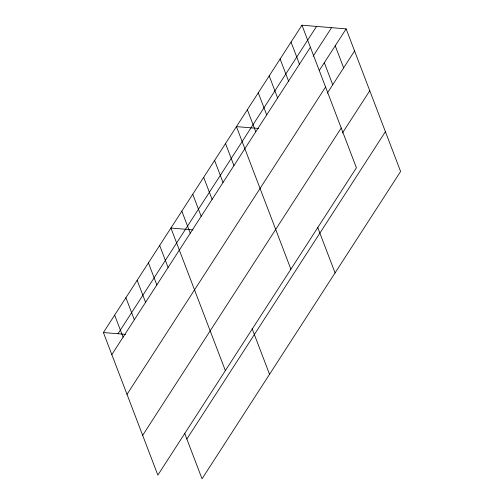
<?xml version="1.0" encoding="UTF-8"?>
<svg xmlns="http://www.w3.org/2000/svg" width="504" height="504" viewBox="0 0 504 504"><rect width="100%" height="100%" fill="white"/><g stroke="black" fill="none" stroke-linecap="round" stroke-linejoin="round"><path stroke-width="0.76" d="M301.965 25.2L356.41 167.782L157.853 475.114L103.402 332.533L301.965 25.2L346.147 28.886L400.598 171.467L202.035 478.8L184.615 433.175M117.986 333.749L316.543 26.416M111.825 354.589L310.388 47.263M313.085 56.272L331.569 27.67M319.265 70.491L346.147 28.886M127.014 394.367L325.571 87.035M327.272 93.202L354.577 50.942M142.663 435.343L341.221 128.01M342.462 132.974L369.76 90.72M186.852 439.028L385.409 131.695M258.533 128.463L236.439 126.617L290.884 269.205M193.007 229.881L170.913 228.041L225.357 370.623M103.402 332.533L125.496 334.373M335.229 45.788L343.652 67.845M324.311 62.691L332.734 84.748M291.041 42.103L299.464 64.165M280.123 59.006L288.546 81.068M269.199 75.909L277.622 97.971M317.652 227.26L335.072 272.891M258.281 92.812L266.704 114.874M247.357 109.715L255.78 131.777M225.515 143.52L233.938 165.583M214.597 160.423L223.02 182.486M203.673 177.326L212.102 199.389M252.126 328.677L269.546 374.308M192.755 194.235L201.178 216.292M181.831 211.138L190.26 233.194M159.661 245.454L168.084 267.517M148.409 262.868L156.832 284.93M137.157 280.287L145.58 302.343M125.906 297.7L134.329 319.763M114.654 315.113L123.077 337.176"/></g></svg>
